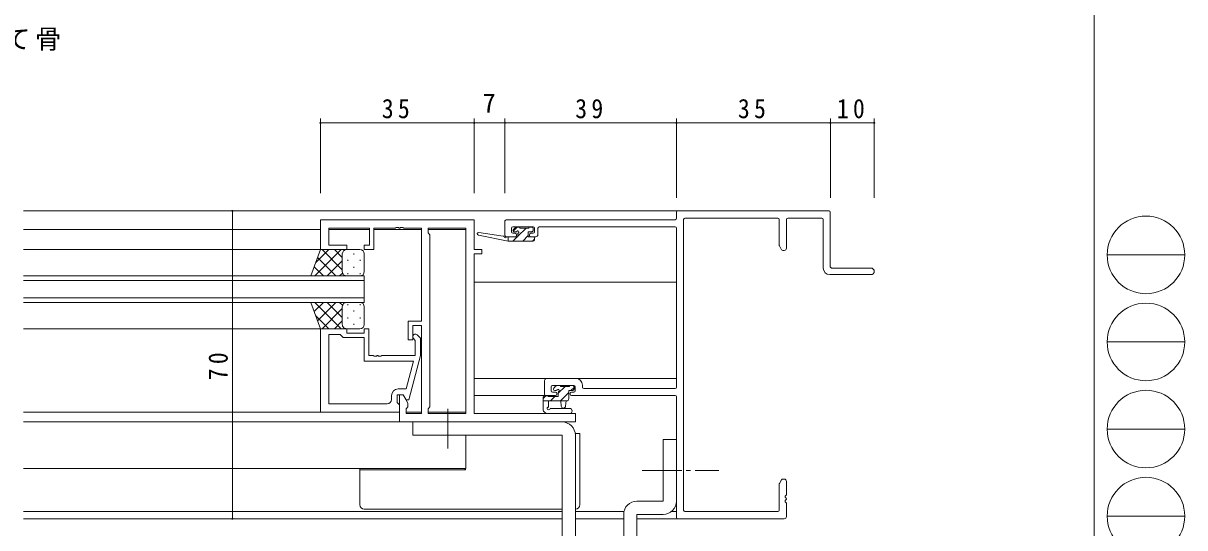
# Model space of a CAD drawing. Units: millimetres on the paper. Extents: x -420 to 373, y -297 to 267.
# Drawn here: x 108.7 to 372.9, y -135.6 to -20.9 of the extents above; entities that cross this region are included whole.
import ezdxf
from ezdxf.enums import TextEntityAlignment as Align

# ---------------------------------------------------------------- set-up
doc = ezdxf.new("R2010")
doc.units = ezdxf.units.MM
doc.linetypes.add('CHAIN2', pattern=[12, 9, -1, 1, -1])
for name, color, linetype, lineweight in [('0-1_YKK_ZWAK', 7, 'Continuous', 9), ('0-3_YKK_11', 7, 'Continuous', 9), ('0-4_YKK_12', 2, 'Continuous', 9), ('0-5_YKK_13', 4, 'Continuous', 9), ('0-6_YKK_D', 6, 'Continuous', 9)]:
    doc.layers.add(name, color=color, linetype=linetype, lineweight=lineweight)
doc.layers.add('0-2_USER1', color=3, linetype='Continuous')
doc.styles.add('ＭＳ ゴシック', font='')
doc.styles.get('ＭＳ ゴシック').set_extended_font_data('MS Gothic')

msp = doc.modelspace()

# ---------------------------------------------------------------- linework, layer by layer
at = {"layer": '0-1_YKK_ZWAK'}
for p, q in [((352.3, 264.425), (352.3, -260.575)), ((355.276, -73.591), (372.917, -73.591)), ((355.276, -93.387), (372.917, -93.387)), ((355.276, -113.183), (372.917, -113.183)), ((355.276, -132.979), (372.917, -132.979))]:
    msp.add_line(p, q, dxfattribs=at)
for centre in [(364.096, -73.591), (364.096, -93.387), (364.096, -113.183), (364.096, -132.979)]:
    msp.add_circle(centre, 8.82, dxfattribs=at)
at = {"layer": '0-3_YKK_11'}
for p, q in [((176.3, -65.576), (211.3, -65.576)), ((176.3, -72.376), (176.3, -65.576)), ((211.3, -65.576), (211.3, -72.376)), ((218.298, -65.875), (218.298, -69.175)), ((256.998, -65.575), (218.598, -65.575)), ((257.298, -63.875), (257.298, -65.275)), ((291.998, -63.575), (257.598, -63.575)), ((258.928, -131.645), (258.928, -65.505)), ((259.228, -65.205), (280.368, -65.205)), ((280.668, -65.505), (280.668, -71.404)), ((282.298, -72.075), (282.298, -65.505)), ((282.598, -65.205), (290.368, -65.205)), ((290.668, -65.505), (290.668, -76.575)), ((292.298, -76.275), (292.298, -63.875)), ((178.23, -67.506), (178.23, -71.376)), ((187.5, -67.506), (178.23, -67.506)), ((187.5, -71.376), (187.5, -67.506)), ((188.5, -67.506), (188.5, -72.376)), ((193.342, -67.506), (188.5, -67.506)), ((193.525, -67.386), (193.342, -67.506)), ((194.075, -67.386), (193.525, -67.386)), ((194.258, -67.506), (194.075, -67.386)), ((194.342, -67.506), (194.258, -67.506)), ((194.525, -67.386), (194.342, -67.506)), ((195.075, -67.386), (194.525, -67.386)), ((195.258, -67.506), (195.075, -67.386)), ((199.3, -67.506), (195.258, -67.506)), ((199.3, -88.676), (199.3, -67.506)), ((200.8, -67.506), (209.37, -67.506)), ((200.8, -68.576), (200.8, -67.506)), ((201.23, -69.006), (200.8, -68.576)), ((209.37, -67.506), (209.37, -109.646)), ((209.37, -67.506), (209.37, -109.646)), ((219.798, -68.375), (219.798, -67.505)), ((220.098, -67.205), (224.698, -67.205)), ((220.598, -68.675), (220.098, -68.675)), ((224.698, -68.675), (224.198, -68.675)), ((224.998, -67.505), (224.998, -68.375)), ((225.798, -68.975), (225.798, -67.505)), ((226.098, -67.205), (256.998, -67.205)), ((257.298, -67.505), (257.298, -103.645)), ((201.23, -108.146), (201.23, -69.006)), ((218.598, -69.475), (220.598, -69.475)), ((220.898, -69.175), (220.898, -68.975)), ((223.898, -68.975), (223.898, -69.175)), ((224.198, -69.475), (225.298, -69.475)), ((182.3, -72.376), (176.3, -72.376)), ((178.23, -71.376), (182.3, -71.376)), ((182.3, -71.376), (182.3, -72.376)), ((186.3, -71.376), (187.5, -71.376)), ((186.3, -72.376), (186.3, -71.376)), ((188.5, -72.376), (186.3, -72.376)), ((211.3, -72.376), (213, -72.376)), ((211.3, -73.376), (211.3, -109.646)), ((213, -73.376), (211.3, -73.376)), ((213, -72.376), (213, -73.376)), ((280.708, -71.554), (281.211, -72.425)), ((281.471, -72.575), (281.798, -72.575)), ((301.548, -76.575), (292.598, -76.575)), ((292.168, -78.075), (301.548, -78.075)), ((196.3, -88.676), (199.3, -88.676)), ((196.3, -92.876), (196.3, -88.676)), ((197.3, -89.676), (197.3, -92.876)), ((199.3, -89.676), (197.3, -89.676)), ((199.3, -109.646), (199.3, -89.676)), ((182.3, -90.376), (176.3, -90.376)), ((176.3, -90.376), (176.3, -109.376)), ((178.23, -107.446), (178.23, -91.676)), ((178.23, -91.676), (180.8, -91.676)), ((178.23, -107.446), (178.23, -91.676)), ((180.8, -91.676), (181, -91.876)), ((181, -91.876), (181.5, -92.376)), ((181.5, -92.376), (186.3, -92.376)), ((182.3, -91.376), (182.3, -90.376)), ((186.3, -91.376), (182.3, -91.376)), ((186.3, -90.376), (186.3, -91.376)), ((187.3, -90.376), (186.3, -90.376)), ((186.3, -92.376), (186.3, -97.776)), ((187.3, -96.476), (187.3, -90.376)), ((199.1, -92.527), (198.324, -91.752)), ((197.3, -92.876), (196.3, -92.876)), ((197.476, -92.6), (197.9, -93.024)), ((197.9, -93.024), (197.9, -96.476)), ((199.1, -96.472), (199.1, -92.527)), ((188.342, -96.476), (187.3, -96.476)), ((188.525, -96.596), (188.342, -96.476)), ((189.075, -96.596), (188.525, -96.596)), ((189.258, -96.476), (189.075, -96.596)), ((189.342, -96.476), (189.258, -96.476)), ((189.525, -96.596), (189.342, -96.476)), ((190.075, -96.596), (189.525, -96.596)), ((190.258, -96.476), (190.075, -96.596)), ((197.9, -96.476), (190.258, -96.476)), ((196.393, -106.576), (199.1, -96.472)), ((186.3, -97.776), (197.509, -97.776)), ((197.509, -97.776), (195.82, -104.076)), ((227.298, -102.175), (227.298, -105.275)), ((234.398, -101.675), (227.798, -101.675)), ((192.5, -105.576), (192.5, -106.446)), ((193.8, -105.376), (195.1, -105.376)), ((193.8, -107.176), (193.8, -105.376)), ((195.82, -104.076), (194, -104.076)), ((194.3, -105.376), (195.1, -105.376)), ((194.3, -111.576), (194.3, -105.376)), ((195.1, -105.376), (195.793, -106.576)), ((195.1, -105.376), (196.23, -107.333)), ((227.598, -105.575), (229.798, -105.575)), ((228.798, -104.475), (228.798, -103.605)), ((229.098, -103.305), (233.968, -103.305)), ((229.798, -104.775), (229.098, -104.775)), ((230.098, -105.275), (230.098, -105.075)), ((233.098, -105.075), (233.098, -105.275)), ((233.968, -104.775), (233.398, -104.775)), ((233.398, -105.575), (256.998, -105.575)), ((234.268, -103.605), (234.268, -104.475)), ((235.898, -103.645), (235.898, -103.175)), ((256.998, -103.945), (236.198, -103.945)), ((191.5, -107.446), (178.23, -107.446)), ((194, -107.376), (193.8, -107.176)), ((194.3, -107.676), (194, -107.376)), ((194.3, -109.376), (194.3, -107.676)), ((195.793, -106.576), (196.393, -106.576)), ((196.23, -108.146), (195.8, -108.576)), ((196.23, -107.333), (196.23, -108.146)), ((200.8, -108.576), (201.23, -108.146)), ((257.298, -105.875), (257.298, -133.275)), ((176.3, -109.376), (194.3, -109.376)), ((195.8, -108.576), (195.8, -109.646)), ((195.8, -109.646), (199.3, -109.646)), ((200.8, -109.646), (200.8, -108.576)), ((209.37, -109.646), (200.8, -109.646)), ((211.3, -109.646), (234.3, -109.646)), ((234.3, -109.646), (234.3, -111.576)), ((234.3, -111.576), (194.3, -111.576)), ((280.668, -125.747), (280.668, -131.645)), ((281.211, -124.725), (280.708, -125.597)), ((281.798, -124.575), (281.471, -124.575)), ((282.298, -128.117), (282.298, -125.075)), ((282.298, -129.117), (282.298, -129.034)), ((280.368, -131.945), (259.228, -131.945)), ((282.298, -133.075), (282.298, -130.034)), ((257.598, -133.575), (281.798, -133.575))]:
    msp.add_line(p, q, dxfattribs=at)
for centre, radius, start, end in [((218.598, -65.875), 0.3, 90, 180), ((256.998, -65.275), 0.3, 270, 0), ((257.598, -63.875), 0.3, 90, 180), ((259.228, -65.505), 0.3, 90, 180), ((280.368, -65.505), 0.3, 0, 90), ((282.598, -65.505), 0.3, 90, 180), ((290.368, -65.505), 0.3, 0, 90), ((291.998, -63.875), 0.3, 0, 90), ((220.098, -67.505), 0.3, 90, 180), ((220.098, -68.375), 0.3, 180, 270), ((220.598, -68.975), 0.3, 0, 90), ((224.198, -68.975), 0.3, 90, 180), ((224.698, -67.505), 0.3, 0, 90), ((224.698, -68.375), 0.3, 270, 0), ((226.098, -67.505), 0.3, 90, 180), ((256.998, -67.505), 0.3, 0, 90), ((218.598, -69.175), 0.3, 180, 270), ((220.598, -69.175), 0.3, 270, 0), ((224.198, -69.175), 0.3, 180, 270), ((225.298, -68.975), 0.5, 270, 0), ((280.968, -71.404), 0.3, 180, 210), ((281.471, -72.275), 0.3, 210, 270), ((281.798, -72.075), 0.5, 270, 0), ((292.168, -76.575), 1.5, 180, 270), ((292.598, -76.275), 0.3, 180, 270), ((301.548, -77.325), 0.75, 270, 90), ((197.9, -92.176), 0.6, 44.99998, 225), ((227.798, -102.175), 0.5, 90, 180), ((234.398, -103.175), 1.5, 0, 90), ((194, -105.576), 1.5, 90, 179.99998), ((227.598, -105.275), 0.3, 180, 270), ((229.098, -103.605), 0.3, 90, 180), ((229.098, -104.475), 0.3, 180, 270), ((229.798, -105.075), 0.3, 0, 90), ((229.798, -105.275), 0.3, 270, 0), ((233.398, -105.075), 0.3, 90, 180), ((233.398, -105.275), 0.3, 180, 270), ((233.968, -103.605), 0.3, 0, 90), ((233.968, -104.475), 0.3, 270, 0), ((236.198, -103.645), 0.3, 180, 270), ((256.998, -103.645), 0.3, 270, 0), ((256.998, -105.875), 0.3, 0, 90), ((191.5, -106.446), 1, 270, 359.99998), ((280.968, -125.747), 0.3, 150, 180), ((281.471, -124.875), 0.3, 90, 150), ((281.798, -125.075), 0.5, 0, 90), ((282.298, -128.575), 0.3, 113.57817, 246.42181), ((282.298, -129.575), 0.3, 113.57817, 246.42181), ((282.098, -128.117), 0.2, 293.57817, 0), ((282.098, -129.034), 0.2, 0, 66.42181), ((282.098, -129.117), 0.2, 293.57817, 0), ((259.228, -131.645), 0.3, 180, 270), ((280.368, -131.645), 0.3, 270, 0), ((282.098, -130.034), 0.2, 0, 66.42181), ((257.598, -133.275), 0.3, 180, 270), ((281.798, -133.075), 0.5, 270, 0)]:
    msp.add_arc(centre, radius, start, end, dxfattribs=at)
at = {"layer": '0-4_YKK_12'}
for p, q in [((108.8, -63.575), (257.6, -63.575)), ((108.8, -67.776), (176.3, -67.776)), ((187.499, -67.776), (178.232, -67.776)), ((199.299, -67.776), (188.502, -67.776)), ((209.369, -67.776), (200.802, -67.776)), ((176.8, -72.376), (108.8, -72.376)), ((186.301, -78.376), (108.8, -78.376)), ((186.301, -84.376), (186.301, -78.376)), ((108.8, -79.376), (186.301, -79.376)), ((211.3, -79.775), (257.3, -79.775)), ((186.301, -83.376), (108.8, -83.376)), ((108.8, -84.376), (186.301, -84.376)), ((108.8, -90.376), (182.002, -90.376)), ((257.3, -101.675), (211.3, -101.675)), ((211.3, -105.575), (227.6, -105.575)), ((108.8, -109.376), (194, -109.376)), ((199.299, -109.376), (195.802, -109.376)), ((209.369, -109.376), (200.802, -109.376)), ((108.8, -111.576), (194.738, -111.576)), ((209.37, -114.575), (209.37, -122.175)), ((108.8, -122.175), (209.37, -122.175)), ((108.8, -131.945), (231.302, -131.945)), ((234.302, -131.945), (245.369, -131.945)), ((256.142, -131.945), (257.3, -131.945)), ((108.8, -133.575), (231.302, -133.575)), ((234.302, -133.575), (245.302, -133.575)), ((248.302, -133.575), (257.6, -133.575))]:
    msp.add_line(p, q, dxfattribs=at)
at = {"layer": '0-5_YKK_13'}
for p, q in [((217.888, -69.302), (212.346, -68.479)), ((221.033, -67.275), (220.122, -68.187)), ((220.688, -67.363), (220.188, -67.863)), ((220.4, -68.375), (220.739, -68.375)), ((221.5, -67.275), (220.9, -67.275)), ((223.078, -67.475), (221.2, -69.354)), ((223.7, -67.475), (221.7, -67.475)), ((223.6, -68.375), (224.4, -68.375)), ((223.6, -69.475), (223.6, -68.375)), ((224.4, -67.275), (223.9, -67.275)), ((224.699, -68.1), (224.424, -68.374)), ((224.7, -68.075), (224.7, -67.575)), ((219.002, -70.475), (212.241, -69.069)), ((219.002, -69.475), (218.915, -69.461)), ((219.002, -70.475), (219.002, -69.475)), ((221.2, -69.475), (219.002, -69.475)), ((224.7, -70.475), (219.002, -70.475)), ((221.078, -69.475), (220.078, -70.475)), ((221.2, -68.836), (221.2, -69.475)), ((223.6, -69.199), (222.323, -70.475)), ((224.7, -69.475), (223.6, -69.475)), ((225, -70.044), (224.569, -70.475)), ((225, -70.175), (225, -69.775)), ((174.157, -78.376), (176.3, -72.376)), ((181.032, -72.376), (175.032, -78.376)), ((178.203, -72.376), (175.243, -75.337)), ((176.3, -72.376), (182.3, -72.376)), ((181.3, -76.996), (176.68, -72.376)), ((181.3, -74.168), (179.508, -72.376)), ((181.3, -73.376), (181.3, -76.976)), ((181.3, -73.776), (181.3, -77.376)), ((185.3, -72.376), (182.3, -72.376)), ((183.937, -73.296), (183.937, -73.496)), ((186.3, -77.376), (186.3, -73.376)), ((177.023, -78.376), (174.911, -76.264)), ((179.851, -78.376), (175.656, -74.18)), ((181.3, -74.936), (177.86, -78.376)), ((182.522, -74.711), (182.522, -74.911)), ((183.937, -76.326), (183.937, -76.526)), ((185.352, -74.711), (185.352, -74.911)), ((182.3, -78.376), (174.157, -78.376)), ((181.357, -77.708), (180.689, -78.376)), ((182.3, -78.376), (185.3, -78.376)), ((182.522, -77.741), (182.522, -77.941)), ((185.352, -77.741), (185.352, -77.941)), ((174.157, -84.376), (182.3, -84.376)), ((174.157, -84.376), (176.3, -90.376)), ((177.023, -84.376), (174.911, -86.487)), ((181.032, -90.376), (175.032, -84.376)), ((179.851, -84.376), (175.656, -88.572)), ((181.3, -87.816), (177.86, -84.376)), ((181.357, -85.044), (180.689, -84.376)), ((182.3, -84.376), (185.3, -84.376)), ((181.3, -85.755), (176.68, -90.376)), ((181.3, -88.976), (181.3, -85.376)), ((181.3, -89.376), (181.3, -85.776)), ((182.522, -85.011), (182.522, -84.811)), ((183.937, -86.426), (183.937, -86.226)), ((185.352, -85.011), (185.352, -84.811)), ((186.3, -85.376), (186.3, -89.376)), ((178.203, -90.376), (175.243, -87.415)), ((181.3, -88.584), (179.508, -90.376)), ((182.522, -88.041), (182.522, -87.841)), ((183.937, -89.456), (183.937, -89.256)), ((185.352, -88.041), (185.352, -87.841)), ((176.3, -90.376), (182.3, -90.376)), ((185.3, -90.376), (182.3, -90.376)), ((227.605, -105.605), (227, -106.21)), ((227.9, -105.605), (227.3, -105.605)), ((229.888, -103.393), (229.388, -103.893)), ((229.6, -104.405), (229.939, -104.405)), ((230.7, -103.305), (230.1, -103.305)), ((231.95, -103.505), (230.4, -105.055)), ((230.4, -104.866), (230.4, -105.805)), ((232.8, -104.9), (230.895, -106.805)), ((233, -103.505), (230.9, -103.505)), ((232.8, -104.405), (233.7, -104.405)), ((232.8, -106.305), (232.8, -104.405)), ((233.7, -103.305), (233.2, -103.305)), ((234, -103.7), (233.295, -104.405)), ((234, -104.105), (234, -103.605)), ((227, -105.905), (227, -108.868)), ((227, -106.805), (232.3, -106.805)), ((230.4, -105.805), (228.1, -105.805)), ((228.2, -107.986), (228.2, -106.805)), ((229.65, -105.805), (228.65, -106.805)), ((231, -106.805), (231.102, -107.95)), ((232.2, -106.805), (232.098, -107.95)), ((227.615, -109.608), (227.184, -109.255)), ((227.805, -109.675), (232.984, -109.675)), ((228.736, -108.475), (232.984, -108.475)), ((197.302, -111.575), (197.302, -114.575)), ((197.302, -111.575), (231.302, -111.575)), ((231.302, -114.575), (197.302, -114.575)), ((231.302, -199.075), (231.302, -114.575)), ((234.3, -114.175), (234.275, -114.175)), ((235.3, -114.175), (234.3, -114.175)), ((234.302, -114.575), (234.302, -199.075)), ((235.3, -130.375), (235.3, -114.175)), ((254.302, -115.575), (257.302, -115.575)), ((254.302, -115.575), (254.302, -129.575)), ((257.302, -115.575), (257.302, -129.575)), ((185.3, -122.475), (185.3, -122.175)), ((209.3, -122.475), (186.3, -122.475)), ((209.3, -122.175), (209.3, -122.475)), ((186.3, -131.375), (231.302, -131.375)), ((248.302, -129.575), (254.302, -129.575)), ((245.302, -132.575), (245.302, -165.075)), ((248.302, -132.575), (254.302, -132.575)), ((248.302, -165.075), (248.302, -132.575))]:
    msp.add_line(p, q, dxfattribs=at)
at = {"layer": '0-5_YKK_13', "linetype": 'CHAIN2'}
for p, q in [((205.302, -108.575), (205.302, -117.575)), ((249.53, -122.575), (266.908, -122.575))]:
    msp.add_line(p, q, dxfattribs=at)
at = {"layer": '0-5_YKK_13'}
for points in [[(186.3, -122.475), (185.3, -122.475), (185.3, -130.375)], [(209.203, -122.475), (209.182, -122.4), (209.162, -122.175)]]:
    msp.add_lwpolyline(points, dxfattribs=at)
for centre, radius, start, end in [((212.302, -68.775), 0.3, 81.55064, 258.25018), ((220.4, -68.075), 0.3, 135, 270), ((220.9, -67.575), 0.3, 90, 135), ((220.739, -68.075), 0.3, 270, 326.94426), ((221.2, -68.375), 0.25, 303.05573, 146.94426), ((221.5, -68.836), 0.3, 123.05573, 180), ((221.5, -67.475), 0.2, 0, 90), ((223.9, -67.475), 0.2, 90, 180), ((224.4, -67.575), 0.3, 0, 90), ((224.4, -68.075), 0.3, 270, 0), ((217.844, -69.599), 0.3, 21.55064, 81.55064), ((218.402, -69.378), 0.3, 201.55064, 320.80246), ((218.867, -69.757), 0.3, 80.80246, 140.80246), ((224.7, -69.775), 0.3, 0, 90), ((224.7, -70.175), 0.3, 270, 0), ((182.3, -73.376), 1, 89.99998, 179.99998), ((182.3, -73.376), 1, 89.99998, 179.99998), ((185.3, -73.376), 1, 359.99998, 89.99998), ((182.3, -77.376), 1, 179.99998, 269.99998), ((182.3, -77.376), 1, 179.99998, 269.99998), ((185.3, -77.376), 1, 269.99998, 359.99998), ((182.3, -85.376), 1, 89.99998, 179.99998), ((182.3, -85.376), 1, 89.99998, 179.99998), ((185.3, -85.376), 1, 359.99998, 89.99998), ((182.3, -89.376), 1, 179.99998, 269.99998), ((182.3, -89.376), 1, 179.99998, 269.99998), ((185.3, -89.376), 1, 269.99998, 359.99998), ((227.3, -105.905), 0.3, 90, 180), ((227.9, -105.805), 0.2, 0, 90), ((229.6, -104.105), 0.3, 135, 270), ((230.1, -103.605), 0.3, 90, 135), ((229.939, -104.105), 0.3, 270, 326.94426), ((230.4, -104.405), 0.25, 303.05573, 146.94426), ((230.7, -104.866), 0.3, 123.05573, 180), ((230.7, -103.505), 0.2, 0, 90), ((233.2, -103.505), 0.2, 90, 180), ((233.7, -103.605), 0.3, 0, 90), ((233.7, -104.105), 0.3, 270, 0), ((228.2, -108.505), 0.3, 119.99998, 333.2563), ((227.9, -107.986), 0.3, 300, 0), ((231.6, -107.905), 0.5, 185.09206, 354.90793), ((232.3, -106.305), 0.5, 270, 0), ((227.5, -108.868), 0.5, 180, 230.76546), ((227.805, -109.375), 0.3, 230.76546, 270), ((228.736, -108.775), 0.3, 90, 153.2563), ((232.984, -109.075), 0.6, 270, 90), ((231.302, -114.575), 3, 0, 90), ((186.3, -130.375), 1, 180, 270), ((234.3, -130.375), 1, 270, 0), ((248.302, -132.575), 3, 90, 180), ((254.302, -129.575), 3, 270, 0)]:
    msp.add_arc(centre, radius, start, end, dxfattribs=at)
at = {"layer": '0-6_YKK_D'}
for p, q in [((176.3, -59.575), (176.3, -42.575)), ((176.3, -43.575), (211.3, -43.575)), ((211.3, -59.575), (211.3, -42.575)), ((211.3, -59.575), (211.3, -42.575)), ((218.3, -43.575), (211.3, -43.575)), ((218.3, -59.575), (218.3, -42.575)), ((218.3, -59.575), (218.3, -42.575)), ((257.3, -43.575), (218.3, -43.575)), ((257.3, -60.575), (257.3, -42.575)), ((257.3, -59.575), (257.3, -42.575)), ((257.3, -43.575), (292.3, -43.575)), ((292.3, -60.575), (292.3, -42.575)), ((292.3, -60.575), (292.3, -42.575)), ((292.3, -43.575), (302.3, -43.575)), ((302.3, -60.575), (302.3, -42.575)), ((172.3, -63.575), (155.3, -63.575)), ((156.3, -133.575), (156.3, -63.575)), ((172.3, -133.575), (155.3, -133.575))]:
    msp.add_line(p, q, dxfattribs=at)
for centre, start, end in [((176.3, -43.575), 0, 180), ((176.3, -43.575), 180, 0), ((211.3, -43.575), 0, 180), ((211.3, -43.575), 0, 180), ((211.3, -43.575), 180, 0), ((211.3, -43.575), 180, 0), ((218.3, -43.575), 0, 180), ((218.3, -43.575), 0, 180), ((218.3, -43.575), 180, 0), ((218.3, -43.575), 180, 0), ((257.3, -43.575), 0, 180), ((257.3, -43.575), 0, 180), ((257.3, -43.575), 180, 0), ((257.3, -43.575), 180, 0), ((292.3, -43.575), 0, 180), ((292.3, -43.575), 0, 180), ((292.3, -43.575), 180, 0), ((292.3, -43.575), 180, 0), ((302.3, -43.575), 0, 180), ((302.3, -43.575), 180, 0), ((156.3, -63.575), 90, 270), ((156.3, -63.575), 270, 90), ((156.3, -133.575), 90, 270), ((156.3, -133.575), 270, 90)]:
    msp.add_arc(centre, 0.106, start, end, dxfattribs=at)

# ---------------------------------------------------------------- texts
at = {"layer": '0-2_USER1', "insert": (97.369, -27.15), "char_height": 4.399, "attachment_point": 7, "style": 'ＭＳ ゴシック'}
msp.add_mtext('\\T1.17;たて骨', dxfattribs=at)
at = {"layer": '0-6_YKK_D', "color": 3, "style": 'ＭＳ ゴシック'}
msp.add_text('7', height=4.399, dxfattribs=at).set_placement((213.2, -42.575), align=Align.BOTTOM_LEFT)
at = {"layer": '0-6_YKK_D', "color": 3, "char_height": 4.399, "attachment_point": 7, "style": 'ＭＳ ゴシック'}
for s, insert in [('\\T1.36;\\W0.9;35', (190.28, -42.575)), ('\\T1.36;\\W0.9;39', (234.28, -42.575)), ('\\T1.36;\\W0.9;35', (271.28, -42.575)), ('\\T1.36;\\W0.9;10', (293.78, -42.575))]:
    msp.add_mtext(s, dxfattribs=dict(at, insert=insert))
at = {"layer": '0-6_YKK_D', "color": 3, "insert": (155.3, -102.095), "char_height": 4.399, "attachment_point": 7, "rotation": 90, "style": 'ＭＳ ゴシック'}
msp.add_mtext('\\T1.36;\\W0.9;70', dxfattribs=at)

doc.saveas('drawing.dxf')
